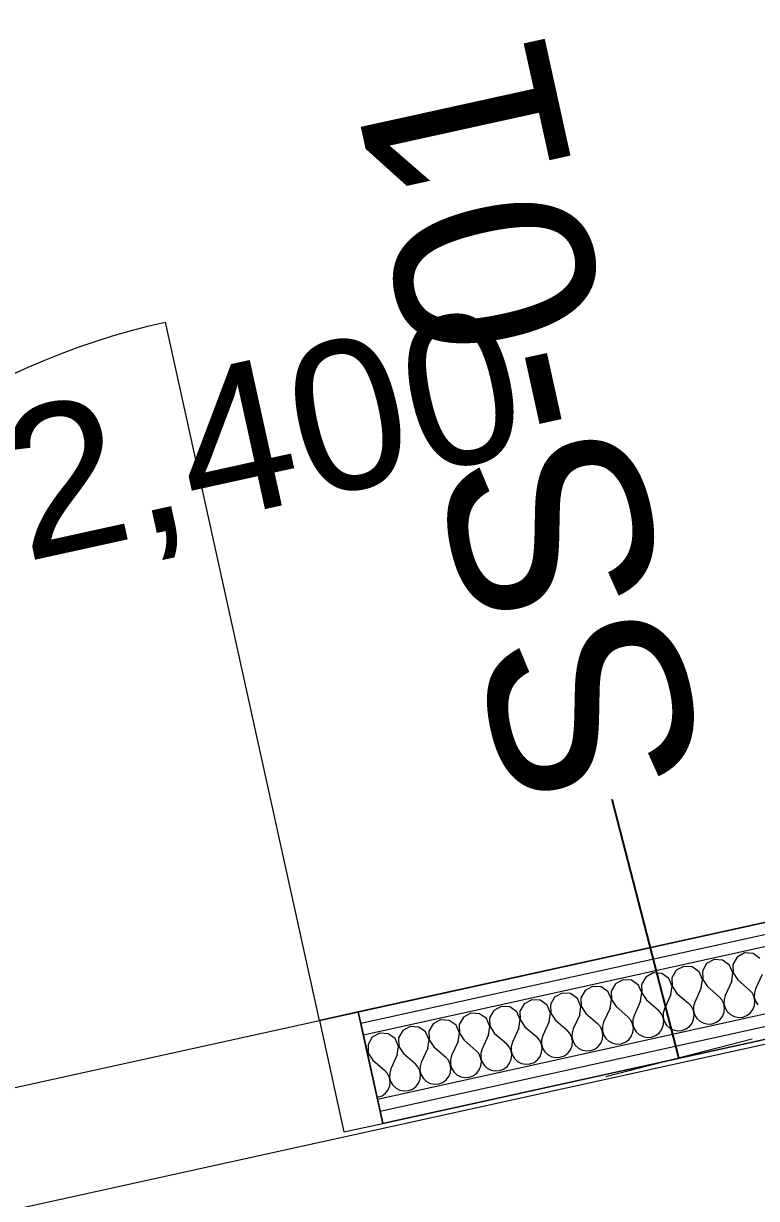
# Model space of a CAD drawing. Header units: millimetres. Extents: x 755110 to 820807, y -116979 to -66610.
# Drawn here: x 778574 to 779312, y -106849 to -105665 of the extents above; entities that cross this region are included whole.
import ezdxf

# ---------------------------------------------------------------- set-up
doc = ezdxf.new("R2010")
doc.units = ezdxf.units.MM
doc.header["$MEASUREMENT"] = 0
for name, color, linetype, lineweight in [('New_Annotation - Label_Pen_No__1', 7, 'Continuous', 13), ('New_ARCHICAD Door Markers_Pen_No__7', 7, 'Continuous', 35), ('New_ARCHICAD Doors_Pen_No__1', 7, 'Continuous', 13), ('New_ARCHICAD Zone Stamps_Pen_No__1', 7, 'Continuous', 13), ('New_Dimensioning - General_Pen_No__1', 7, 'Continuous', 13), ('New_INT zoned_Pen_No__19', 255, 'Continuous', 0), ('New_Structural - Bearing_Pen_No__1', 7, 'Continuous', 13)]:
    doc.layers.add(name, color=color, linetype=linetype, lineweight=lineweight)
doc.layers.add('New_Dimensioning - General', color=7, linetype='Continuous')
doc.layers.add('New_Structural - Bearing', color=7, linetype='Continuous')
doc.styles.add('GENERATED_STYLE_1', font='')
doc.styles.get('GENERATED_STYLE_1').set_extended_font_data('Arial')
doc.dimstyles.new('GENERATED_STYLE__1', dxfattribs={"dimtxt": 200, "dimasz": 95, "dimexe": 0.18, "dimexo": 0.0625, "dimgap": 0, "dimtad": 1, "dimdec": 0, "dimzin": 0, "dimdsep": 46, "dimtxsty": 'GENERATED_STYLE_1', "dimblk": 'ARROWHEAD_2', "dimblk1": 'ARROWHEAD_2', "dimblk2": 'ARROWHEAD_2', "dimcen": 0.09, "dimse1": 1, "dimse2": 1, "dimclrd": 7, "dimclre": 7, "dimclrt": 7, "dimadec": 0, "dimazin": 0, "dimtfac": 1, "dimtdec": 4, "dimtmove": 0, "dimatfit": 3, "dimfxl": 0, "dimtolj": 1, "dimtzin": 0, "dimarcsym": 0})
doc.dimstyles.new('GENERATED_STYLE__5', dxfattribs={"dimtxt": 0.18, "dimasz": 152, "dimexe": 0.18, "dimexo": 0.0625, "dimgap": 0, "dimtad": 0, "dimtih": 1, "dimtoh": 1, "dimdec": 4, "dimzin": 0, "dimdsep": 46, "dimcen": 0.09, "dimadec": 0, "dimazin": 0, "dimtfac": 1, "dimtdec": 4, "dimtmove": 0, "dimatfit": 3, "dimldrblk": 'ARROWHEAD_0', "dimfxl": 0, "dimtolj": 1, "dimtzin": 0, "dimarcsym": 0})

# ---------------------------------------------------------------- blocks, each defined once
blk = doc.blocks.new('*X56')
at = {"layer": 'New_Structural - Bearing_Pen_No__1', "color": 7, "linetype": 'Continuous', "lineweight": 13}
for p, q in [((779269.6, -106607.9), (779262.1, -106612)), ((779278.2, -106608.5), (779269.6, -106607.9)), ((779285.2, -106613.4), (779278.2, -106608.5)), ((779292.7, -106605.3), (779288.4, -106612.7)), ((779300.2, -106601.2), (779292.7, -106605.3)), ((779308.8, -106601.7), (779300.2, -106601.2)), ((779315.8, -106606.7), (779308.8, -106601.7)), ((779231.5, -106618.7), (779227.2, -106626.2)), ((779239, -106614.7), (779231.5, -106618.7)), ((779247.6, -106615.2), (779239, -106614.7)), ((779254.6, -106620.1), (779247.6, -106615.2)), ((779258, -106628), (779254.6, -106620.1)), ((779262.1, -106612), (779257.8, -106619.4)), ((779257.8, -106619.4), (779258.1, -106628)), ((779288.6, -106621.3), (779285.2, -106613.4)), ((779288.4, -106612.7), (779288.7, -106621.2)), ((779170.3, -106632.2), (779166, -106639.6)), ((779177.8, -106628.2), (779170.3, -106632.2)), ((779186.4, -106628.7), (779177.8, -106628.2)), ((779193.4, -106633.6), (779186.4, -106628.7)), ((779200.9, -106625.5), (779196.6, -106632.9)), ((779208.4, -106621.4), (779200.9, -106625.5)), ((779217, -106621.9), (779208.4, -106621.4)), ((779224, -106626.9), (779217, -106621.9)), ((779227.4, -106634.7), (779224, -106626.9)), ((779227.2, -106626.2), (779227.5, -106634.7)), ((779256.7, -106636.5), (779258, -106628)), ((779258.1, -106628), (779262.8, -106635.1)), ((779287.3, -106629.7), (779280.8, -106644)), ((779287.3, -106629.7), (779288.6, -106621.3)), ((779288.7, -106621.2), (779293.4, -106628.4)), ((779293.4, -106628.4), (779305.3, -106638.6)), ((779317.9, -106623), (779311.4, -106637.3)), ((779116.6, -106641.6), (779109.1, -106645.7)), ((779125.2, -106642.2), (779116.6, -106641.6)), ((779132.2, -106647.1), (779125.2, -106642.2)), ((779139.7, -106639), (779135.4, -106646.4)), ((779147.2, -106634.9), (779139.7, -106639)), ((779155.8, -106635.4), (779147.2, -106634.9)), ((779162.8, -106640.3), (779155.8, -106635.4)), ((779166.2, -106648.2), (779162.8, -106640.3)), ((779166, -106639.6), (779166.3, -106648.2)), ((779196.8, -106641.5), (779193.4, -106633.6)), ((779195.5, -106649.9), (779196.8, -106641.5)), ((779196.6, -106632.9), (779196.9, -106641.5)), ((779196.9, -106641.5), (779201.6, -106648.6)), ((779226.1, -106643.2), (779219.6, -106657.5)), ((779226.1, -106643.2), (779227.4, -106634.7)), ((779227.5, -106634.7), (779232.2, -106641.9)), ((779232.2, -106641.9), (779244.1, -106652.1)), ((779256.7, -106636.5), (779250.2, -106650.7)), ((779262.8, -106635.1), (779274.7, -106645.3)), ((779280.8, -106644), (779279.6, -106648.1)), ((779308.1, -106641.8), (779305.3, -106638.6)), ((779310, -106645.7), (779308.1, -106641.8)), ((779310.2, -106641.4), (779310.1, -106645.7)), ((779311.4, -106637.3), (779310.2, -106641.4)), ((779055.4, -106655.1), (779047.9, -106659.2)), ((779064, -106655.6), (779055.4, -106655.1)), ((779071, -106660.6), (779064, -106655.6)), ((779078.5, -106652.4), (779074.2, -106659.9)), ((779086, -106648.4), (779078.5, -106652.4)), ((779094.6, -106648.9), (779086, -106648.4)), ((779101.6, -106653.8), (779094.6, -106648.9)), ((779105, -106661.7), (779101.6, -106653.8)), ((779109.1, -106645.7), (779104.8, -106653.1)), ((779104.8, -106653.1), (779105.1, -106661.7)), ((779135.6, -106655), (779132.2, -106647.1)), ((779134.3, -106663.4), (779135.6, -106655)), ((779135.4, -106646.4), (779135.7, -106654.9)), ((779135.7, -106654.9), (779140.4, -106662.1)), ((779164.9, -106656.7), (779166.2, -106648.2)), ((779166.3, -106648.2), (779171, -106655.3)), ((779171, -106655.3), (779182.9, -106665.6)), ((779195.5, -106649.9), (779189, -106664.2)), ((779201.6, -106648.6), (779213.5, -106658.8)), ((779246.9, -106655.3), (779244.1, -106652.1)), ((779248.8, -106659.2), (779246.9, -106655.3)), ((779249, -106654.9), (779248.9, -106659.2)), ((779250.2, -106650.7), (779249, -106654.9)), ((779277.5, -106648.6), (779274.7, -106645.3)), ((779279.4, -106652.5), (779277.5, -106648.6)), ((779280.1, -106656.7), (779279.4, -106652.5)), ((779279.6, -106648.1), (779279.5, -106652.5)), ((779279.5, -106652.5), (779280.6, -106656.6)), ((779308.6, -106658.3), (779310.2, -106654.3)), ((779310.7, -106650), (779310, -106645.7)), ((779310.1, -106645.7), (779311.2, -106649.9)), ((779310.2, -106654.3), (779310.7, -106650)), ((779311.2, -106649.9), (779313.5, -106653.6)), ((779017.3, -106665.9), (779013, -106673.3)), ((779024.8, -106661.9), (779017.3, -106665.9)), ((779033.4, -106662.4), (779024.8, -106661.9)), ((779040.4, -106667.3), (779033.4, -106662.4)), ((779043.8, -106675.2), (779040.4, -106667.3)), ((779047.9, -106659.2), (779043.6, -106666.6)), ((779043.6, -106666.6), (779043.9, -106675.1)), ((779074.4, -106668.4), (779071, -106660.6)), ((779074.2, -106659.9), (779074.5, -106668.4)), ((779103.7, -106670.2), (779105, -106661.7)), ((779105.1, -106661.7), (779109.8, -106668.8)), ((779134.3, -106663.4), (779127.8, -106677.7)), ((779140.4, -106662.1), (779152.3, -106672.3)), ((779164.9, -106656.7), (779158.4, -106670.9)), ((779185.7, -106668.8), (779182.9, -106665.6)), ((779189, -106664.2), (779187.8, -106668.4)), ((779216.3, -106662.1), (779213.5, -106658.8)), ((779218.2, -106666), (779216.3, -106662.1)), ((779218.9, -106670.2), (779218.2, -106666)), ((779218.4, -106661.6), (779218.3, -106665.9)), ((779218.3, -106665.9), (779219.4, -106670.1)), ((779219.6, -106657.5), (779218.4, -106661.6)), ((779249.5, -106663.5), (779248.8, -106659.2)), ((779248.9, -106659.2), (779250, -106663.4)), ((779249, -106667.8), (779249.5, -106663.5)), ((779250, -106663.4), (779252.3, -106667.1)), ((779252.3, -106667.1), (779255.4, -106670)), ((779275.4, -106668.5), (779278, -106665.1)), ((779278, -106665.1), (779279.6, -106661)), ((779279.6, -106661), (779280.1, -106656.7)), ((779280.6, -106656.6), (779282.9, -106660.3)), ((779282.9, -106660.3), (779286, -106663.3)), ((779286, -106663.3), (779289.9, -106665.3)), ((779289.9, -106665.3), (779294.1, -106666.1)), ((779294.1, -106666.1), (779298.4, -106665.8)), ((779298.4, -106665.8), (779302.5, -106664.3)), ((779302.5, -106664.3), (779306, -106661.7)), ((779306, -106661.7), (779308.6, -106658.3)), ((778956.1, -106679.4), (778951.8, -106686.8)), ((778963.6, -106675.3), (778956.1, -106679.4)), ((778972.2, -106675.9), (778963.6, -106675.3)), ((778979.2, -106680.8), (778972.2, -106675.9)), ((778986.7, -106672.7), (778982.4, -106680.1)), ((778994.2, -106668.6), (778986.7, -106672.7)), ((779002.8, -106669.1), (778994.2, -106668.6)), ((779009.8, -106674), (779002.8, -106669.1)), ((779013.2, -106681.9), (779009.8, -106674)), ((779013, -106673.3), (779013.3, -106681.9)), ((779042.5, -106683.6), (779043.8, -106675.2)), ((779043.9, -106675.1), (779048.6, -106682.3)), ((779073.1, -106676.9), (779066.6, -106691.2)), ((779073.1, -106676.9), (779074.4, -106668.4)), ((779074.5, -106668.4), (779079.2, -106675.6)), ((779079.2, -106675.6), (779091.1, -106685.8)), ((779103.7, -106670.2), (779097.2, -106684.4)), ((779109.8, -106668.8), (779121.7, -106679)), ((779124.5, -106682.3), (779121.7, -106679)), ((779127.8, -106677.7), (779126.6, -106681.8)), ((779155.1, -106675.5), (779152.3, -106672.3)), ((779157, -106679.4), (779155.1, -106675.5)), ((779157.7, -106683.7), (779157, -106679.4)), ((779157.2, -106675.1), (779157.1, -106679.4)), ((779157.1, -106679.4), (779158.2, -106683.6)), ((779158.4, -106670.9), (779157.2, -106675.1)), ((779187.6, -106672.7), (779185.7, -106668.8)), ((779188.3, -106677), (779187.6, -106672.7)), ((779187.8, -106668.4), (779187.7, -106672.7)), ((779187.7, -106672.7), (779188.8, -106676.8)), ((779187.8, -106681.3), (779188.3, -106677)), ((779188.8, -106676.8), (779191.1, -106680.6)), ((779214.2, -106681.9), (779216.8, -106678.5)), ((779216.8, -106678.5), (779218.4, -106674.5)), ((779218.4, -106674.5), (779218.9, -106670.2)), ((779219.4, -106670.1), (779221.7, -106673.8)), ((779221.7, -106673.8), (779224.8, -106676.8)), ((779224.8, -106676.8), (779228.7, -106678.7)), ((779228.7, -106678.7), (779232.9, -106679.6)), ((779232.9, -106679.6), (779237.2, -106679.3)), ((779237.2, -106679.3), (779241.3, -106677.8)), ((779241.3, -106677.8), (779244.8, -106675.2)), ((779244.8, -106675.2), (779247.4, -106671.8)), ((779247.4, -106671.8), (779249, -106667.8)), ((779255.4, -106670), (779259.3, -106672)), ((779259.3, -106672), (779263.5, -106672.9)), ((779263.5, -106672.9), (779267.8, -106672.5)), ((779267.8, -106672.5), (779271.9, -106671)), ((779271.9, -106671), (779275.4, -106668.5)), ((778925.5, -106686.1), (778921.2, -106693.5)), ((778933, -106682.1), (778925.5, -106686.1)), ((778941.6, -106682.6), (778933, -106682.1)), ((778948.6, -106687.5), (778941.6, -106682.6)), ((778952, -106695.4), (778948.6, -106687.5)), ((778951.8, -106686.8), (778952.1, -106695.4)), ((778982.6, -106688.7), (778979.2, -106680.8)), ((778981.3, -106697.1), (778982.6, -106688.7)), ((778982.4, -106680.1), (778982.7, -106688.6)), ((778982.7, -106688.6), (778987.4, -106695.8)), ((779011.9, -106690.4), (779005.4, -106704.6)), ((779011.9, -106690.4), (779013.2, -106681.9)), ((779013.3, -106681.9), (779018, -106689)), ((779018, -106689), (779029.9, -106699.3)), ((779042.5, -106683.6), (779036, -106697.9)), ((779048.6, -106682.3), (779060.5, -106692.5)), ((779066.6, -106691.2), (779065.4, -106695.3)), ((779093.9, -106689), (779091.1, -106685.8)), ((779095.8, -106692.9), (779093.9, -106689)), ((779096, -106688.6), (779095.9, -106692.9)), ((779097.2, -106684.4), (779096, -106688.6)), ((779126.4, -106686.2), (779124.5, -106682.3)), ((779127.1, -106690.4), (779126.4, -106686.2)), ((779126.6, -106681.8), (779126.5, -106686.2)), ((779126.5, -106686.2), (779127.6, -106690.3)), ((779126.6, -106694.7), (779127.1, -106690.4)), ((779127.6, -106690.3), (779129.9, -106694)), ((779155.6, -106692), (779157.2, -106688)), ((779157.2, -106688), (779157.7, -106683.7)), ((779158.2, -106683.6), (779160.5, -106687.3)), ((779160.5, -106687.3), (779163.6, -106690.2)), ((779163.6, -106690.2), (779167.5, -106692.2)), ((779176, -106692.7), (779180.1, -106691.2)), ((779180.1, -106691.2), (779183.6, -106688.7)), ((779183.6, -106688.7), (779186.2, -106685.3)), ((779186.2, -106685.3), (779187.8, -106681.3)), ((779191.1, -106680.6), (779194.2, -106683.5)), ((779194.2, -106683.5), (779198.1, -106685.5)), ((779198.1, -106685.5), (779202.3, -106686.3)), ((779202.3, -106686.3), (779206.6, -106686)), ((779206.6, -106686), (779210.7, -106684.5)), ((779210.7, -106684.5), (779214.2, -106681.9)), ((778921.4, -106702.1), (778919.6, -106698.1)), ((778921, -106704.4), (778921.4, -106702.1)), ((778921.2, -106693.5), (778921.5, -106702.1)), ((778921.5, -106702.1), (778926.2, -106709.3)), ((778950.7, -106703.9), (778952, -106695.4)), ((778952.1, -106695.4), (778956.8, -106702.5)), ((778956.8, -106702.5), (778968.7, -106712.7)), ((778981.3, -106697.1), (778974.8, -106711.4)), ((778987.4, -106695.8), (778999.3, -106706)), ((779032.7, -106702.5), (779029.9, -106699.3)), ((779034.6, -106706.4), (779032.7, -106702.5)), ((779034.8, -106702), (779034.7, -106706.4)), ((779036, -106697.9), (779034.8, -106702)), ((779063.3, -106695.8), (779060.5, -106692.5)), ((779065.2, -106699.7), (779063.3, -106695.8)), ((779065.9, -106703.9), (779065.2, -106699.7)), ((779065.4, -106695.3), (779065.3, -106699.6)), ((779065.3, -106699.6), (779066.4, -106703.8)), ((779094.4, -106705.5), (779096, -106701.5)), ((779096.5, -106697.2), (779095.8, -106692.9)), ((779095.9, -106692.9), (779097, -106697.1)), ((779096, -106701.5), (779096.5, -106697.2)), ((779097, -106697.1), (779099.3, -106700.8)), ((779099.3, -106700.8), (779102.4, -106703.7)), ((779118.9, -106704.7), (779122.4, -106702.2)), ((779122.4, -106702.2), (779125, -106698.7)), ((779125, -106698.7), (779126.6, -106694.7)), ((779129.9, -106694), (779133, -106697)), ((779133, -106697), (779136.9, -106699)), ((779136.9, -106699), (779141.1, -106699.8)), ((779141.1, -106699.8), (779145.4, -106699.5)), ((779145.4, -106699.5), (779149.5, -106698)), ((779149.5, -106698), (779153, -106695.4)), ((779153, -106695.4), (779155.6, -106692)), ((779167.5, -106692.2), (779171.7, -106693.1)), ((779171.7, -106693.1), (779176, -106692.7)), ((778926.2, -106709.3), (778938.1, -106719.5)), ((778950.7, -106703.9), (778944.2, -106718.1)), ((778971.5, -106716), (778968.7, -106712.7)), ((778974.8, -106711.4), (778973.6, -106715.5)), ((779002.1, -106709.2), (778999.3, -106706)), ((779004, -106713.1), (779002.1, -106709.2)), ((779004.7, -106717.4), (779004, -106713.1)), ((779004.2, -106708.8), (779004.1, -106713.1)), ((779004.1, -106713.1), (779005.2, -106717.3)), ((779005.4, -106704.6), (779004.2, -106708.8)), ((779033.2, -106719), (779034.8, -106715)), ((779035.3, -106710.7), (779034.6, -106706.4)), ((779034.7, -106706.4), (779035.8, -106710.5)), ((779034.8, -106715), (779035.3, -106710.7)), ((779035.8, -106710.5), (779038.1, -106714.2)), ((779038.1, -106714.2), (779041.2, -106717.2)), ((779061.2, -106715.6), (779063.8, -106712.2)), ((779063.8, -106712.2), (779065.4, -106708.2)), ((779065.4, -106708.2), (779065.9, -106703.9)), ((779066.4, -106703.8), (779068.7, -106707.5)), ((779068.7, -106707.5), (779071.8, -106710.5)), ((779071.8, -106710.5), (779075.7, -106712.4)), ((779075.7, -106712.4), (779079.9, -106713.3)), ((779079.9, -106713.3), (779084.2, -106713)), ((779084.2, -106713), (779088.3, -106711.4)), ((779088.3, -106711.4), (779091.8, -106708.9)), ((779091.8, -106708.9), (779094.4, -106705.5)), ((779102.4, -106703.7), (779106.3, -106705.7)), ((779106.3, -106705.7), (779110.5, -106706.5)), ((779110.5, -106706.5), (779114.8, -106706.2)), ((779114.8, -106706.2), (779118.9, -106704.7)), ((778940.9, -106722.7), (778938.1, -106719.5)), ((778942.8, -106726.6), (778940.9, -106722.7)), ((778943.5, -106730.9), (778942.8, -106726.6)), ((778943, -106722.3), (778942.9, -106726.6)), ((778942.9, -106726.6), (778944, -106730.8)), ((778944.2, -106718.1), (778943, -106722.3)), ((778973.4, -106719.9), (778971.5, -106716)), ((778974.1, -106724.1), (778973.4, -106719.9)), ((778973.6, -106715.5), (778973.5, -106719.8)), ((778973.5, -106719.8), (778974.6, -106724)), ((778973.6, -106728.4), (778974.1, -106724.1)), ((778974.6, -106724), (778976.9, -106727.7)), ((779000, -106729.1), (779002.6, -106725.7)), ((779002.6, -106725.7), (779004.2, -106721.7)), ((779004.2, -106721.7), (779004.7, -106717.4)), ((779005.2, -106717.3), (779007.5, -106721)), ((779007.5, -106721), (779010.6, -106723.9)), ((779010.6, -106723.9), (779014.5, -106725.9)), ((779014.5, -106725.9), (779018.7, -106726.8)), ((779018.7, -106726.8), (779023, -106726.4)), ((779023, -106726.4), (779027.1, -106724.9)), ((779027.1, -106724.9), (779030.6, -106722.4)), ((779030.6, -106722.4), (779033.2, -106719)), ((779041.2, -106717.2), (779045.1, -106719.2)), ((779045.1, -106719.2), (779049.3, -106720)), ((779049.3, -106720), (779053.6, -106719.7)), ((779053.6, -106719.7), (779057.7, -106718.2)), ((779057.7, -106718.2), (779061.2, -106715.6)), ((778941.4, -106739.2), (778943, -106735.2)), ((778943, -106735.2), (778943.5, -106730.9)), ((778944, -106730.8), (778946.3, -106734.5)), ((778946.3, -106734.5), (778949.4, -106737.4)), ((778949.4, -106737.4), (778953.3, -106739.4)), ((778961.8, -106739.9), (778965.9, -106738.4)), ((778965.9, -106738.4), (778969.4, -106735.9)), ((778969.4, -106735.9), (778972, -106732.4)), ((778972, -106732.4), (778973.6, -106728.4)), ((778976.9, -106727.7), (778980, -106730.7)), ((778980, -106730.7), (778983.9, -106732.7)), ((778983.9, -106732.7), (778988.1, -106733.5)), ((778988.1, -106733.5), (778992.4, -106733.2)), ((778992.4, -106733.2), (778996.5, -106731.7)), ((778996.5, -106731.7), (779000, -106729.1)), ((778930.3, -106746.7), (778931.2, -106746.6)), ((778931.2, -106746.6), (778935.3, -106745.1)), ((778935.3, -106745.1), (778938.8, -106742.6)), ((778938.8, -106742.6), (778941.4, -106739.2)), ((778953.3, -106739.4), (778957.5, -106740.2)), ((778957.5, -106740.2), (778961.8, -106739.9))]:
    blk.add_line(p, q, dxfattribs=at)
blk = doc.blocks.new('*D160')
at = {"layer": 'New_Dimensioning - General_Pen_No__1', "color": 7, "linetype": 'Continuous', "lineweight": 13}
for p, q in [((779023, -111613.8), (778982.7, -111430.6)), ((779024.7, -111453.4), (778981.1, -111591)), ((776854.5, -111995.3), (779002.9, -111522.2)), ((776874.7, -112086.9), (776834.3, -111903.8)), ((776876.3, -111926.5), (776832.7, -112064.1)), ((776387.7, -112098.1), (776854.5, -111995.3))]:
    blk.add_line(p, q, dxfattribs=at)
at = {"layer": 'New_Dimensioning - General_Pen_No__1', "color": 7, "lineweight": 13, "char_height": 200, "attachment_point": 7, "rotation": 12.42, "style": 'GENERATED_STYLE_1'}
for s, insert in [('\\A1;{\\pql;\\fArial|b0|i0|c0|p34;2\xa0200}', (777586.1, -111793.2)), ('\\A1;{\\pql;\\fArial|b0|i0|c0|p34;478}', (776881.2, -111948.5))]:
    blk.add_mtext(s, dxfattribs=dict(at, insert=insert))
blk = doc.blocks.new('ARROWHEAD_2')
at = {"color": 0, "linetype": 'Continuous', "lineweight": 0}
for p, q in [((-0.378, -0.655), (0.378, 0.655)), ((0, 0), (-1, 0))]:
    blk.add_line(p, q, dxfattribs=at)
blk = doc.blocks.new('*D165')
at = {"layer": 'New_Dimensioning - General_Pen_No__1', "color": 7, "linetype": 'Continuous', "lineweight": 13}
for p, q in [((781615.2, -111861.9), (781574.9, -111678.8)), ((781573.3, -111839.2), (781616.8, -111701.6)), ((781595, -111770.4), (781654.7, -111757.2)), ((777025.3, -112776.8), (781595, -111770.4)), ((777045.4, -112868.3), (777005.1, -112685.2)), ((777047.1, -112708), (777003.5, -112845.6)), ((774658.3, -113298.1), (777025.3, -112776.8))]:
    blk.add_line(p, q, dxfattribs=at)
at = {"layer": 'New_Dimensioning - General_Pen_No__1', "color": 7, "lineweight": 13, "insert": (778967.6, -112308), "char_height": 200, "attachment_point": 7, "rotation": 12.42, "style": 'GENERATED_STYLE_1'}
blk.add_mtext('\\A1;{\\pql;\\fArial|b0|i0|c0|p34;4\xa0679}', dxfattribs=at)
blk = doc.blocks.new('*D167')
at = {"layer": 'New_Dimensioning - General_Pen_No__1', "color": 7, "linetype": 'Continuous', "lineweight": 13}
for p, q in [((781306.9, -103184), (779220.6, -93711)), ((781398.4, -103163.8), (781215.3, -103204.2)), ((781238.1, -103162.2), (781375.7, -103205.8)), ((782511.3, -108652.9), (781306.9, -103184)), ((782442.5, -108631.1), (782580.1, -108674.7)), ((782602.9, -108632.8), (782419.8, -108673.1)), ((782524.5, -108712.6), (782511.3, -108652.9))]:
    blk.add_line(p, q, dxfattribs=at)
at = {"layer": 'New_Dimensioning - General_Pen_No__1', "color": 7, "lineweight": 13, "insert": (781943.6, -106261), "char_height": 200, "attachment_point": 7, "rotation": 102.42, "style": 'GENERATED_STYLE_1'}
blk.add_mtext('\\A1;{\\pql;\\fArial|b0|i0|c0|p34;5\xa0600}', dxfattribs=at)
blk = doc.blocks.new('*D170')
at = {"layer": 'New_Dimensioning - General_Pen_No__1', "color": 7, "linetype": 'Continuous', "lineweight": 13}
for p, q in [((781169.8, -106281), (781145, -106168.6)), ((781261.3, -106260.8), (781078.2, -106301.1)), ((781101, -106259.2), (781238.6, -106302.8)), ((781730, -108825), (781169.8, -106281)), ((781821.6, -108804.8), (781638.5, -108845.2)), ((781661.2, -108803.2), (781798.8, -108846.8))]:
    blk.add_line(p, q, dxfattribs=at)
at = {"layer": 'New_Dimensioning - General_Pen_No__1', "color": 7, "lineweight": 13, "char_height": 200, "attachment_point": 7, "rotation": 102.42, "style": 'GENERATED_STYLE_1'}
for s, insert in [('\\A1;{\\pql;\\fArial|b0|i0|c0|p34;115}', (781232.1, -106749.9)), ('\\A1;{\\pql;\\fArial|b0|i0|c0|p34;2\xa0605}', (781484.4, -107895.5))]:
    blk.add_mtext(s, dxfattribs=dict(at, insert=insert))
blk = doc.blocks.new('*D171')
at = {"layer": 'New_Dimensioning - General_Pen_No__1', "color": 7, "linetype": 'Continuous', "lineweight": 13}
for p, q in [((781145, -106168.6), (780525.6, -103356.1)), ((781076.2, -106146.9), (781213.8, -106190.4)), ((781236.6, -106148.5), (781053.5, -106188.8)), ((781169.8, -106281), (781145, -106168.6)), ((781261.3, -106260.8), (781078.2, -106301.1)), ((781101, -106259.2), (781238.6, -106302.8)), ((781730, -108825), (781169.8, -106281))]:
    blk.add_line(p, q, dxfattribs=at)
blk = doc.blocks.new('*D172')
at = {"layer": 'New_Dimensioning - General_Pen_No__1', "color": 7, "linetype": 'Continuous', "lineweight": 13}
for p, q in [((780617.2, -103335.9), (780434, -103376.2)), ((780456.8, -103334.3), (780594.4, -103377.8)), ((781145, -106168.6), (780525.6, -103356.1)), ((781076.2, -106146.9), (781213.8, -106190.4)), ((781236.6, -106148.5), (781053.5, -106188.8))]:
    blk.add_line(p, q, dxfattribs=at)
at = {"layer": 'New_Dimensioning - General_Pen_No__1', "color": 7, "lineweight": 13, "char_height": 200, "attachment_point": 7, "rotation": 102.42, "style": 'GENERATED_STYLE_1'}
for s, insert in [('\\A1;{\\pql;\\fArial|b0|i0|c0|p34;120}', (780592.2, -103844.6)), ('\\A1;{\\pql;\\fArial|b0|i0|c0|p34;2\xa0880}', (780869.8, -105104.9))]:
    blk.add_mtext(s, dxfattribs=dict(at, insert=insert))
blk = doc.blocks.new('*D173')
at = {"layer": 'New_Dimensioning - General_Pen_No__1', "color": 7, "linetype": 'Continuous', "lineweight": 13}
for p, q in [((780499.8, -103238.9), (778537.2, -94327.4)), ((780591.3, -103218.7), (780408.2, -103259)), ((780431, -103217.1), (780568.6, -103260.7)), ((780525.6, -103356.1), (780499.8, -103238.9)), ((780617.2, -103335.9), (780434, -103376.2)), ((780456.8, -103334.3), (780594.4, -103377.8)), ((781145, -106168.6), (780525.6, -103356.1))]:
    blk.add_line(p, q, dxfattribs=at)
blk = doc.blocks.new('*D178')
at = {"layer": 'New_Dimensioning - General_Pen_No__1', "color": 7, "linetype": 'Continuous', "lineweight": 13}
for p, q in [((779626.9, -97415.3), (778927.9, -94241.4)), ((779718.4, -97395.2), (779535.3, -97435.5)), ((779558.1, -97393.5), (779695.7, -97437.1)), ((780916.2, -103270), (779626.9, -97415.3)), ((781007.8, -103249.9), (780824.7, -103290.2)), ((780847.4, -103248.2), (780985, -103291.8)), ((781545.3, -106126.6), (780916.2, -103270))]:
    blk.add_line(p, q, dxfattribs=at)
at = {"layer": 'New_Dimensioning - General_Pen_No__1', "color": 7, "lineweight": 13, "insert": (780306, -100685.2), "char_height": 200, "attachment_point": 7, "rotation": 102.42, "style": 'GENERATED_STYLE_1'}
blk.add_mtext('\\A1;{\\pql;\\fArial|b0|i0|c0|p34;5\xa0995}', dxfattribs=at)
blk = doc.blocks.new('*D181')
at = {"layer": 'New_Dimensioning - General_Pen_No__1', "color": 7, "linetype": 'Continuous', "lineweight": 13}
for p, q in [((779709.1, -94069.3), (779696, -94009.6)), ((779800.7, -94049.2), (779617.6, -94089.5)), ((779777.9, -94091.1), (779640.3, -94047.5)), ((783004.8, -109033.7), (779709.1, -94069.3)), ((783096.3, -109013.6), (782913.2, -109053.9)), ((782936, -109011.9), (783073.6, -109055.5)), ((783017.9, -109093.4), (783004.8, -109033.7))]:
    blk.add_line(p, q, dxfattribs=at)
at = {"layer": 'New_Dimensioning - General_Pen_No__1', "color": 7, "lineweight": 13, "insert": (781407.7, -101968.2), "char_height": 200, "attachment_point": 7, "rotation": 102.42, "style": 'GENERATED_STYLE_1'}
blk.add_mtext('\\A1;{\\pql;\\fArial|b0|i0|c0|p34;15\xa0323}', dxfattribs=at)
blk = doc.blocks.new('ARROWHEAD_0')
at = {"color": 0, "linetype": 'Continuous', "lineweight": 0}
for p, q in [((0, -0.5), (0, 0.5)), ((0, 0), (-1, 0))]:
    blk.add_line(p, q, dxfattribs=at)

msp = doc.modelspace()

# ---------------------------------------------------------------- linework, layer by layer
at = {"layer": 'New_ARCHICAD Doors_Pen_No__1', "color": 7, "linetype": 'Continuous', "lineweight": 13}
for p, q in [((778872.3, -106669.2), (778717.4, -105966)), ((778911.4, -106660.6), (778947.5, -106652.6)), ((778911.4, -106660.6), (778947.5, -106652.6)), ((778911.4, -106660.6), (778872.3, -106669.2)), ((778936.1, -106772.9), (778911.4, -106660.6)), ((778911.4, -106660.6), (778911.4, -106660.7)), ((778911.4, -106660.6), (778911.4, -106660.7)), ((778911.4, -106660.7), (778914, -106672.4)), ((778911.4, -106660.7), (778914, -106672.4)), ((778872.3, -106669.2), (778897, -106781.5)), ((778914, -106672.4), (778916.5, -106684.1)), ((778914, -106672.4), (778916.5, -106684.1)), ((778916.5, -106684.1), (778930.7, -106748.4)), ((778916.5, -106684.1), (778930.7, -106748.4)), ((778930.7, -106748.4), (778933.4, -106760.6)), ((778930.7, -106748.4), (778933.4, -106760.6)), ((778933.4, -106760.6), (778936.1, -106772.8)), ((778933.4, -106760.6), (778936.1, -106772.8)), ((778897, -106781.5), (778936.1, -106772.9)), ((778936.1, -106772.9), (778972.2, -106764.9)), ((778936.1, -106772.9), (778972.2, -106764.9)), ((778936.1, -106772.8), (778936.1, -106772.9)), ((778936.1, -106772.8), (778936.1, -106772.9))]:
    msp.add_line(p, q, dxfattribs=at)
msp.add_arc((778872.3, -106669.2), 720, 102.42, 192.42, dxfattribs=at)
at = {"layer": 'New_INT zoned_Pen_No__19', "color": 255, "linetype": 'Continuous', "lineweight": 0, "flags": 128}
for points in [[(775145.2, -104233.8), (775208.6, -104527), (775024.2, -104567.7), (775644.8, -107380), (780116.4, -106395.2), (779502.3, -103607), (779316.8, -103647.9), (779311.4, -103623.5), (778213.8, -103865.2), (778084.8, -103279.2), (777498.8, -103408.3), (777627.9, -103994.2), (777510.7, -104020), (777446.1, -103727.1)], [(778556.5, -109523.1), (780511.9, -109092.5), (779952.8, -106554.1), (777997.4, -106984.7)]]:
    msp.add_lwpolyline(points, close=True, dxfattribs=at)
at = {"layer": 'New_Structural - Bearing_Pen_No__1', "color": 7, "linetype": 'Continuous', "lineweight": 13}
for p, q in [((779930.8, -106436.2), (778911.4, -106660.7)), ((779933.4, -106447.9), (778914, -106672.4)), ((779936, -106459.6), (778916.5, -106684.1)), ((778930.7, -106748.4), (779950.2, -106523.9)), ((778933.4, -106760.6), (779952.8, -106536.1)), ((778936.1, -106772.8), (779955.5, -106548.3)), ((778911.4, -106660.6), (778947.5, -106652.6)), ((778911.4, -106660.6), (778911.4, -106660.7)), ((778911.4, -106660.7), (778914, -106672.4)), ((778914, -106672.4), (778916.5, -106684.1)), ((778916.5, -106684.1), (778930.7, -106748.4)), ((778930.7, -106748.4), (778933.4, -106760.6)), ((778933.4, -106760.6), (778936.1, -106772.8)), ((778936.1, -106772.9), (778972.2, -106764.9)), ((778936.1, -106772.8), (778936.1, -106772.9))]:
    msp.add_line(p, q, dxfattribs=at)
at = {"layer": 'New_Structural - Bearing_Pen_No__1', "color": 7, "linetype": 'Continuous', "lineweight": 13, "flags": 128}
for points in [[(779930.8, -106436.1), (778911.4, -106660.6)], [(778936.1, -106772.9), (779955.5, -106548.4)]]:
    msp.add_lwpolyline(points, dxfattribs=at)

# ---------------------------------------------------------------- block references
at = {"layer": 'New_Structural - Bearing', "color": 7, "lineweight": 35}
msp.add_blockref('*X56', (0, 0), dxfattribs=at)

# ---------------------------------------------------------------- texts
at = {"layer": 'New_Annotation - Label_Pen_No__1', "color": 7, "linetype": 'Continuous', "lineweight": 13, "insert": (779166.9, -106446.6), "char_height": 200, "attachment_point": 4, "rotation": 102.42, "style": 'GENERATED_STYLE_1'}
msp.add_mtext('\\A1;{\\pql;\\fArial|b0|i0|c0|p34;S\\fArial|b0|i0|c0|p34;S-01}', dxfattribs=at)
at = {"layer": 'New_ARCHICAD Door Markers_Pen_No__7', "color": 7, "lineweight": 35, "insert": (777819.6, -106418.8), "char_height": 150, "attachment_point": 7, "rotation": 12.42, "style": 'GENERATED_STYLE_1'}
msp.add_mtext('\\A1;{\\pql;\\pt0;\\fArial|b0|i0|c0|p34;0,800\\fArial|b0|i0|c0|p34;\\A1{\\H.66x;\\S^  ;}\\fArial|b0|i0|c0|p34; x 2,400\\fArial|b0|i0|c0|p34;\\A1{\\H.66x;\\S^  ;}}', dxfattribs=at)
at = {"layer": 'New_ARCHICAD Zone Stamps_Pen_No__1', "color": 7, "lineweight": 13, "insert": (779239.1, -106813.2), "char_height": 200, "attachment_point": 2, "rotation": 12.42, "style": 'GENERATED_STYLE_1'}
msp.add_mtext('\\A1;{\\pqc;\\pt0;\\fArial|b0|i0|c0|p34;}', dxfattribs=at)

# ---------------------------------------------------------------- dimensions: what is measured, and where the dimension line sits
at = {"layer": 'New_Dimensioning - General', "color": 7, "linetype": 'Continuous', "lineweight": 13}
for base, p1, p2, angle, picture, middle, turn in [((781306.9, -103184), (782238.8, -108712.9), (780896.8, -103274.3), 102.42, '*D167', (781772, -105947), 102.42), ((779709.1, -94069.3), (781085.4, -109456.4), (777884.6, -94471.1), 102.42, '*D181', (781219.8, -101579.7), 102.42), ((779626.9, -97415.3), (779778.2, -103520.6), (778022, -97768.8), 102.42, '*D178', (780134.5, -100371.2), 102.42), ((780499.8, -103238.9), (778762.6, -103744.3), (778736.8, -103627.1), 102.42, '*D173', (780445.4, -103642.7), 102.42), ((780525.6, -103356.1), (778113.4, -106836.3), (778762.6, -103744.3), 102.42, '*D172', (780698.2, -104790.9), 102.42), ((781145, -106168.6), (778138.1, -106948.6), (778113.4, -106836.3), 102.42, '*D171', (781085.2, -106548), 102.42), ((781595, -111770.4), (775215.9, -104561.2), (781085.4, -109456.4), 12.42, '*D165', (779281.6, -112136.5), 12.42), ((779002.9, -111522.2), (775554.9, -106094.2), (778562.3, -109521.8), 12.42, '*D160', (777900.1, -111621.7), 12.42), ((781169.8, -106281), (778465, -109544.1), (778138.1, -106948.6), 102.42, '*D170', (781312.8, -107581.5), 102.42)]:
    dim = msp.add_linear_dim(base=base, p1=p1, p2=p2, angle=angle, dimstyle='GENERATED_STYLE__1', dxfattribs=at)
    dim.commit()
    dim.dimension.update_dxf_attribs({"geometry": picture, "text_midpoint": middle, "dimtype": 160, "text_rotation": turn})

# ---------------------------------------------------------------- leaders
at = {"layer": 'New_Annotation - Label_Pen_No__1', "color": 7, "linetype": 'Continuous', "lineweight": 13, "annotation_type": 0, "has_hookline": 1, "hookline_direction": 0, "text_width": 711.8, "horizontal_direction": (-0.215077, 0.976597, 0)}
msp.add_leader([(779234.2, -106706.7), (779166.9, -106446.6)], dimstyle='GENERATED_STYLE__5', dxfattribs=at)

doc.saveas('drawing.dxf')
